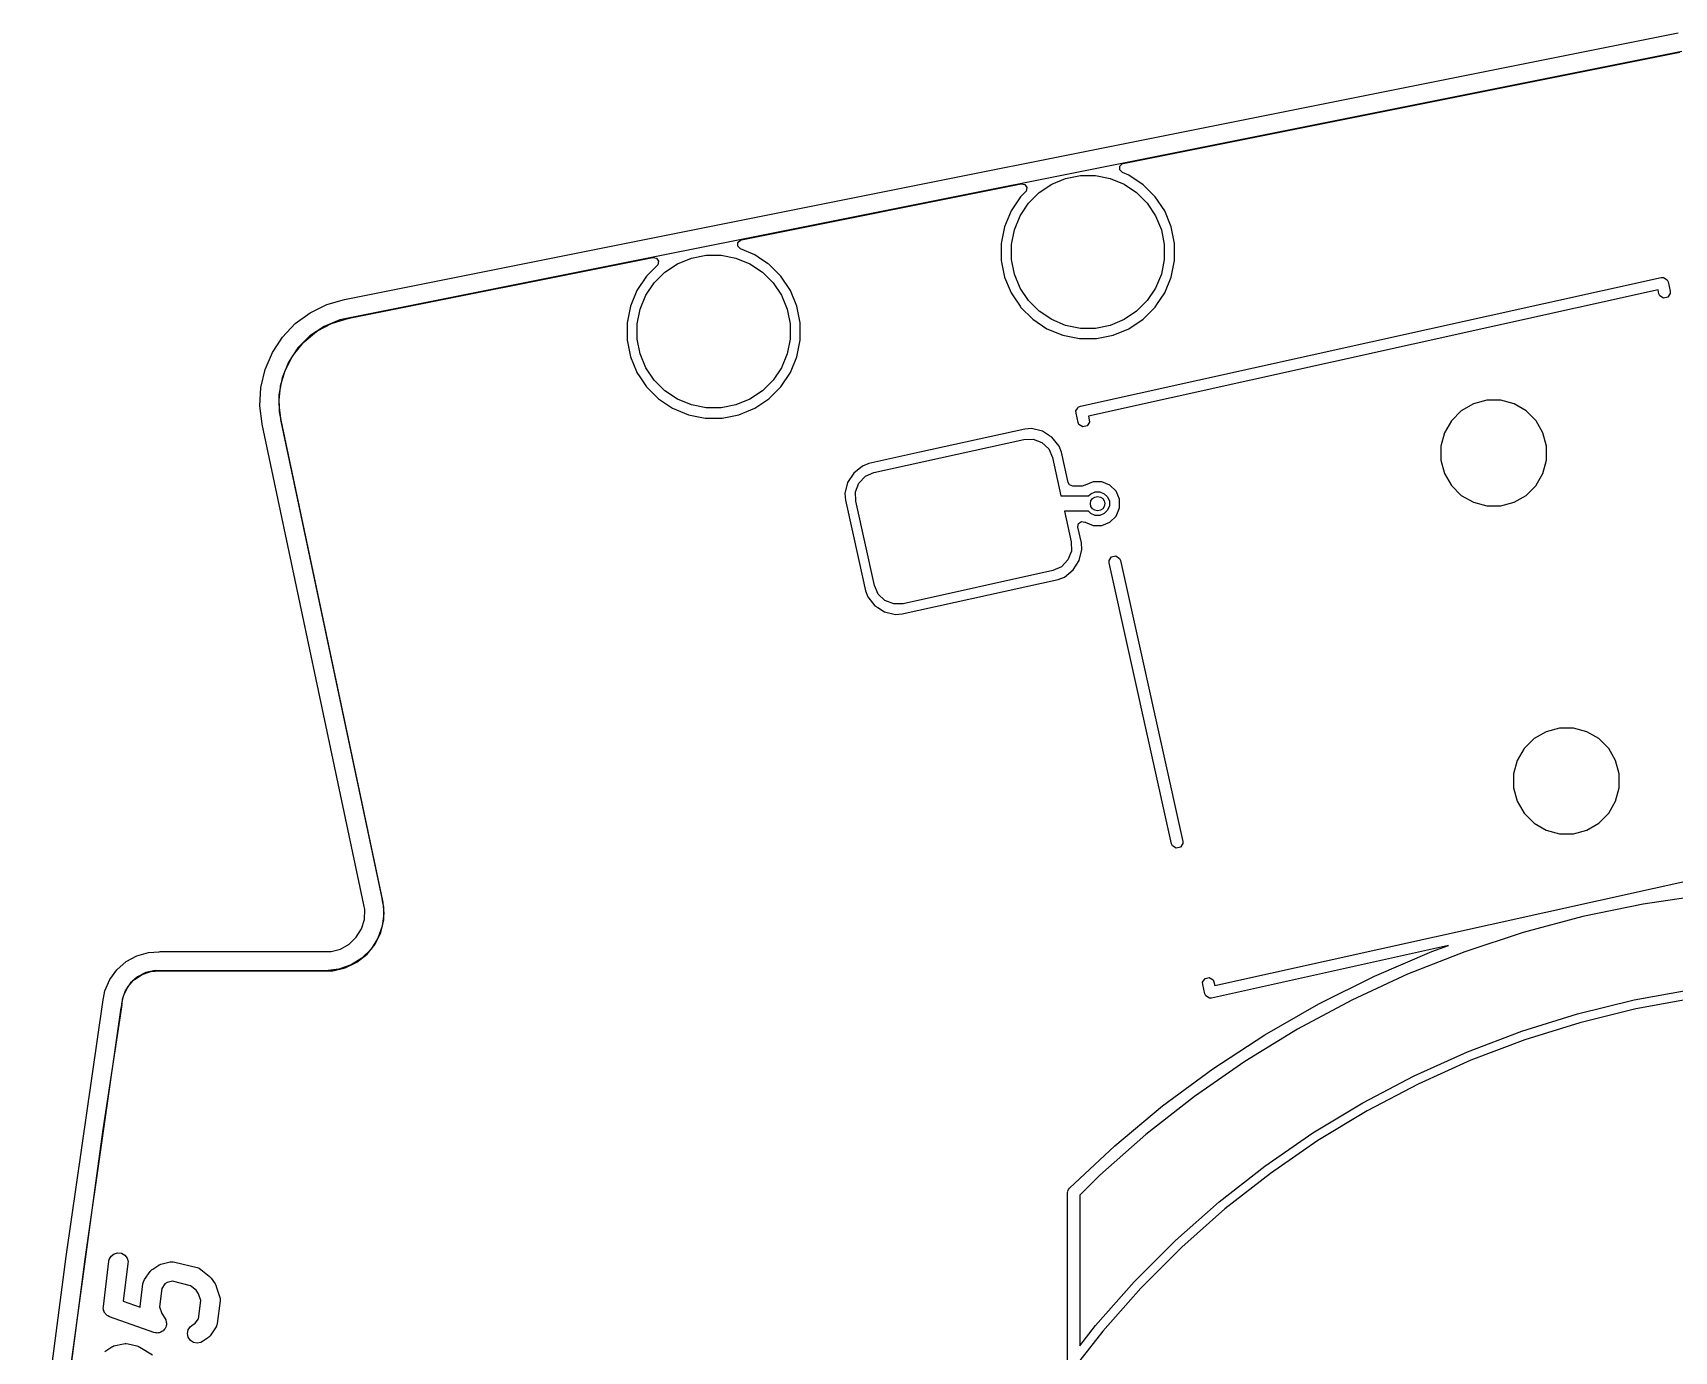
# Model space of a CAD drawing. Extents: x 125.5 to 181.1, y -135.3 to -67.6.
# Drawn here: x 127.3 to 144.41, y -81.44 to -67.69 of the extents above; entities that cross this region are included whole.
import ezdxf

# ---------------------------------------------------------------- set-up
doc = ezdxf.new("R2010")
doc.units = 0
doc.layers.add('BLACK', color=7, linetype='CONTINUOUS')

msp = doc.modelspace()

# ---------------------------------------------------------------- linework, layer by layer
at = {"layer": 'BLACK', "linetype": 'CONTINUOUS'}
for p, q in [((130.550908, -70.471837), (144.450388, -67.691942)), ((144.489611, -67.888058), (130.589612, -70.668058)), ((138.66737, -69.053015), (144.467352, -67.893019)), ((138.630984, -69.08291), (138.658044, -69.05585)), ((138.630984, -69.121178), (138.630984, -69.08291)), ((138.658044, -69.05585), (138.66737, -69.053015)), ((134.686968, -69.849096), (137.603742, -69.265741)), ((137.603742, -69.265741), (137.641283, -69.273167)), ((137.641283, -69.273167), (137.662577, -69.304964)), ((137.791432, -69.358002), (137.921845, -69.270863)), ((137.921845, -69.270863), (138.066753, -69.21084)), ((138.066753, -69.21084), (138.220586, -69.180241)), ((138.220586, -69.180241), (138.377434, -69.180241)), ((138.377434, -69.180241), (138.531267, -69.21084)), ((138.531267, -69.21084), (138.676175, -69.270863)), ((138.658044, -69.148238), (138.630984, -69.121178)), ((138.726547, -69.176613), (138.658044, -69.148238)), ((138.676175, -69.270863), (138.806588, -69.358002)), ((138.726549, -69.176614), (138.726547, -69.176613)), ((138.726551, -69.176615), (138.726549, -69.176614)), ((138.874384, -69.275393), (138.726551, -69.176615)), ((139.000105, -69.401114), (138.874384, -69.275393)), ((137.597912, -69.401117), (137.499136, -69.548948)), ((137.648904, -69.350125), (137.597912, -69.401117)), ((137.655151, -69.342505), (137.648904, -69.350125)), ((137.662577, -69.304964), (137.655151, -69.342505)), ((137.680524, -69.46891), (137.791432, -69.358002)), ((138.806588, -69.358002), (138.917496, -69.46891)), ((139.098883, -69.548947), (139.000105, -69.401114)), ((137.499135, -69.54895), (137.431096, -69.713209)), ((137.499136, -69.548948), (137.499135, -69.54895)), ((137.533362, -69.744231), (137.593385, -69.599323)), ((137.593385, -69.599323), (137.680524, -69.46891)), ((138.917496, -69.46891), (139.004635, -69.599323)), ((139.004635, -69.599323), (139.064658, -69.744231)), ((139.166923, -69.713209), (139.098883, -69.548947)), ((137.431096, -69.713211), (137.39641, -69.887586)), ((137.431096, -69.713209), (137.431096, -69.713211)), ((137.502763, -69.898064), (137.533362, -69.744231)), ((139.064658, -69.744231), (139.095257, -69.898064)), ((139.20161, -69.88759), (139.166923, -69.713209)), ((134.650586, -69.87899), (134.677646, -69.85193)), ((134.650586, -69.917258), (134.650586, -69.87899)), ((134.677646, -69.944318), (134.650586, -69.917258)), ((134.677646, -69.85193), (134.686968, -69.849096)), ((134.82589, -70.005723), (134.677646, -69.944318)), ((137.39641, -69.887586), (137.39641, -70.065389)), ((137.502763, -70.054912), (137.502763, -69.898064)), ((139.095257, -69.898064), (139.095257, -70.054912)), ((139.20161, -70.065386), (139.20161, -69.88759)), ((130.618272, -70.662835), (133.764309, -70.033628)), ((133.809469, -70.118012), (133.697257, -70.230224)), ((133.764309, -70.033628), (133.801849, -70.041054)), ((133.801849, -70.041054), (133.823143, -70.072851)), ((133.815717, -70.110392), (133.809469, -70.118012)), ((133.823143, -70.072851), (133.815717, -70.110392)), ((133.890775, -70.187112), (134.021188, -70.099973)), ((134.021188, -70.099973), (134.166096, -70.03995)), ((134.166096, -70.03995), (134.319929, -70.009351)), ((134.319929, -70.009351), (134.476777, -70.009351)), ((134.476777, -70.009351), (134.63061, -70.03995)), ((134.63061, -70.03995), (134.775518, -70.099973)), ((134.775518, -70.099973), (134.905931, -70.187112)), ((134.825892, -70.005724), (134.82589, -70.005723)), ((134.825894, -70.005725), (134.825892, -70.005724)), ((134.862959, -70.030491), (134.825894, -70.005725)), ((134.959844, -70.095227), (134.862959, -70.030491)), ((134.973727, -70.104503), (134.959844, -70.095227)), ((135.099448, -70.230224), (134.973727, -70.104503)), ((137.39641, -70.065389), (137.431096, -70.239764)), ((137.533362, -70.208745), (137.502763, -70.054912)), ((139.095257, -70.054912), (139.064658, -70.208745)), ((139.166923, -70.239767), (139.20161, -70.065386)), ((133.697257, -70.230224), (133.598479, -70.378058)), ((133.692728, -70.428433), (133.779867, -70.29802)), ((133.779867, -70.29802), (133.890775, -70.187112)), ((134.905931, -70.187112), (135.016839, -70.29802)), ((135.016839, -70.29802), (135.103978, -70.428433)), ((135.198226, -70.378057), (135.099448, -70.230224)), ((137.431096, -70.239764), (137.431096, -70.239766)), ((137.431096, -70.239766), (137.488379, -70.378057)), ((137.593385, -70.353653), (137.533362, -70.208745)), ((138.220399, -71.584001), (144.273434, -70.242076)), ((139.064658, -70.208745), (139.004635, -70.353653)), ((139.098883, -70.404029), (139.166923, -70.239767)), ((144.273434, -70.242076), (144.296839, -70.241565)), ((144.296839, -70.241565), (144.33557, -70.266239)), ((144.33557, -70.266239), (144.335571, -70.266243)), ((144.335571, -70.266243), (144.344998, -70.287668)), ((144.344998, -70.287668), (144.366642, -70.385296)), ((130.365982, -70.525019), (130.550895, -70.471769)), ((130.550895, -70.471769), (130.550908, -70.471837)), ((133.598478, -70.37806), (133.530439, -70.542319)), ((133.598479, -70.378058), (133.598478, -70.37806)), ((133.632705, -70.573341), (133.692728, -70.428433)), ((135.103978, -70.428433), (135.164001, -70.573341)), ((135.266266, -70.542319), (135.198226, -70.378057)), ((137.488379, -70.378057), (137.499137, -70.404029)), ((137.499137, -70.404029), (137.518161, -70.4325)), ((137.518161, -70.4325), (137.591538, -70.542319)), ((137.680524, -70.484066), (137.593385, -70.353653)), ((144.240828, -70.372218), (138.304949, -71.68817)), ((139.004635, -70.353653), (138.917496, -70.484066)), ((139.018011, -70.525064), (139.098883, -70.404029)), ((144.249486, -70.411269), (144.240828, -70.372218)), ((144.258915, -70.432697), (144.249486, -70.411269)), ((144.297645, -70.457371), (144.258915, -70.432697)), ((144.342479, -70.447432), (144.297645, -70.457371)), ((144.367153, -70.408701), (144.342479, -70.447432)), ((144.366642, -70.385296), (144.367153, -70.408701)), ((130.038217, -70.723848), (130.193298, -70.609926)), ((130.193298, -70.609926), (130.365982, -70.525019)), ((133.530439, -70.542321), (133.495753, -70.716696)), ((133.530439, -70.542319), (133.530439, -70.542321)), ((133.602106, -70.727174), (133.632705, -70.573341)), ((135.164001, -70.573341), (135.1946, -70.727174)), ((135.300953, -70.7167), (135.266266, -70.542319)), ((137.591538, -70.542319), (137.597915, -70.551862)), ((137.597915, -70.551862), (137.723636, -70.677583)), ((137.791432, -70.594974), (137.680524, -70.484066)), ((137.921845, -70.682113), (137.791432, -70.594974)), ((138.806588, -70.594974), (138.676175, -70.682113)), ((138.917496, -70.484066), (138.806588, -70.594974)), ((138.874384, -70.677583), (139.000105, -70.551862)), ((139.000105, -70.551862), (139.018011, -70.525064)), ((129.90556, -70.863242), (130.038217, -70.723848)), ((130.131601, -70.911583), (130.260296, -70.805636)), ((130.337725, -70.752786), (130.190098, -70.851507)), ((130.260296, -70.805636), (130.268523, -70.800135)), ((130.268523, -70.800135), (130.415587, -70.721675)), ((130.501933, -70.685143), (130.337725, -70.752786)), ((130.415587, -70.721675), (130.424742, -70.717903)), ((130.424742, -70.717903), (130.586112, -70.669498)), ((130.588857, -70.668133), (130.501933, -70.685143)), ((130.586112, -70.669498), (130.590639, -70.668368)), ((130.589081, -70.66811), (130.588857, -70.668133)), ((130.589091, -70.668161), (130.589081, -70.66811)), ((130.589222, -70.668096), (130.589091, -70.668161)), ((130.589612, -70.668058), (130.589222, -70.668096)), ((130.590639, -70.668368), (130.61562, -70.66351)), ((130.61562, -70.66351), (130.615833, -70.663323)), ((130.615833, -70.663323), (130.618272, -70.662835)), ((133.495753, -70.716696), (133.495753, -70.894499)), ((133.602106, -70.884022), (133.602106, -70.727174)), ((135.1946, -70.727174), (135.1946, -70.884022)), ((135.300953, -70.894496), (135.300953, -70.7167)), ((137.723636, -70.677583), (137.871469, -70.776361)), ((137.871469, -70.776361), (138.035731, -70.844401)), ((138.066753, -70.742136), (137.921845, -70.682113)), ((138.220586, -70.772735), (138.066753, -70.742136)), ((138.377434, -70.772735), (138.220586, -70.772735)), ((138.531267, -70.742136), (138.377434, -70.772735)), ((138.676175, -70.682113), (138.531267, -70.742136)), ((138.562289, -70.844401), (138.726551, -70.776361)), ((138.726551, -70.776361), (138.874384, -70.677583)), ((129.799455, -71.023773), (129.90556, -70.863242)), ((130.064858, -70.977423), (129.966932, -71.125579)), ((130.019366, -71.047864), (130.124616, -70.918606)), ((130.190098, -70.851507), (130.064858, -70.977423)), ((130.124616, -70.918606), (130.131601, -70.911583)), ((133.495753, -70.894499), (133.530439, -71.068874)), ((133.632705, -71.037855), (133.602106, -70.884022)), ((135.1946, -70.884022), (135.164001, -71.037855)), ((135.266266, -71.068877), (135.300953, -70.894496)), ((138.035731, -70.844401), (138.210112, -70.879088)), ((138.210112, -70.879088), (138.210118, -70.879088)), ((138.210118, -70.879088), (138.387902, -70.879088)), ((138.387902, -70.879088), (138.387908, -70.879088)), ((138.387908, -70.879088), (138.562289, -70.844401)), ((129.723201, -71.200448), (129.799455, -71.023773)), ((129.966932, -71.125579), (129.900172, -71.290148)), ((129.936234, -71.203619), (130.013913, -71.056112)), ((130.013913, -71.056112), (130.019366, -71.047864)), ((133.530439, -71.068874), (133.530439, -71.068876)), ((133.530439, -71.068876), (133.594129, -71.222636)), ((133.692728, -71.182763), (133.632705, -71.037855)), ((135.164001, -71.037855), (135.103978, -71.182763)), ((135.198226, -71.233139), (135.266266, -71.068877)), ((129.67917, -71.387771), (129.723201, -71.200448)), ((129.900172, -71.290148), (129.867204, -71.464656)), ((129.885485, -71.372695), (129.932517, -71.212786)), ((129.932517, -71.212786), (129.936234, -71.203619)), ((133.594129, -71.222636), (133.59848, -71.233139)), ((133.59848, -71.233139), (133.629457, -71.2795)), ((133.629457, -71.2795), (133.691727, -71.372695)), ((133.779867, -71.313176), (133.692728, -71.182763)), ((133.890775, -71.424084), (133.779867, -71.313176)), ((135.016839, -71.313176), (134.905931, -71.424084)), ((135.103978, -71.182763), (135.016839, -71.313176)), ((135.099448, -71.380972), (135.198226, -71.233139)), ((129.668731, -71.579916), (129.67917, -71.387771)), ((129.867204, -71.464656), (129.869327, -71.642237)), ((129.871359, -71.522676), (129.883644, -71.382438)), ((129.883644, -71.382438), (129.885485, -71.372695)), ((133.691727, -71.372695), (133.697258, -71.380972)), ((133.697258, -71.380972), (133.822979, -71.506693)), ((134.021188, -71.511223), (133.890775, -71.424084)), ((134.905931, -71.424084), (134.775518, -71.511223)), ((134.973727, -71.506693), (135.099448, -71.380972)), ((129.691996, -71.769168), (129.668731, -71.579916)), ((129.869099, -71.548475), (129.871359, -71.522676)), ((129.869217, -71.55839), (129.869099, -71.548475)), ((129.874184, -71.602841), (129.869217, -71.55839)), ((129.869327, -71.642237), (129.887791, -71.729094)), ((129.885956, -71.708197), (129.874184, -71.602841)), ((133.822979, -71.506693), (133.970812, -71.605471)), ((133.970812, -71.605471), (134.135074, -71.673511)), ((134.166096, -71.571246), (134.021188, -71.511223)), ((134.135074, -71.673511), (134.309455, -71.708198)), ((134.319929, -71.601845), (134.166096, -71.571246)), ((134.476777, -71.601845), (134.319929, -71.601845)), ((134.63061, -71.571246), (134.476777, -71.601845)), ((134.487251, -71.708198), (134.661632, -71.673511)), ((134.775518, -71.511223), (134.63061, -71.571246)), ((134.661632, -71.673511), (134.825894, -71.605471)), ((134.825894, -71.605471), (134.973727, -71.506693)), ((138.174296, -71.63216), (138.189583, -71.608165)), ((138.174807, -71.655565), (138.174296, -71.63216)), ((138.196451, -71.753196), (138.174807, -71.655565)), ((138.189583, -71.608165), (138.19897, -71.59343)), ((138.19897, -71.59343), (138.220399, -71.584001)), ((142.19037, -71.63267), (142.087884, -71.735156)), ((142.190377, -71.632664), (142.19037, -71.63267)), ((142.315903, -71.560192), (142.190377, -71.632664)), ((142.315905, -71.560191), (142.315903, -71.560192)), ((142.455913, -71.522676), (142.315905, -71.560191)), ((142.455915, -71.522676), (142.455913, -71.522676)), ((142.600865, -71.522676), (142.455915, -71.522676)), ((142.600866, -71.522676), (142.600865, -71.522676)), ((142.740874, -71.560191), (142.600866, -71.522676)), ((142.740876, -71.560192), (142.740874, -71.560191)), ((142.866402, -71.632664), (142.740876, -71.560192)), ((142.866409, -71.63267), (142.866402, -71.632664)), ((142.968895, -71.735156), (142.866409, -71.63267)), ((129.692166, -71.770699), (129.691996, -71.769168)), ((130.752135, -76.780552), (129.692166, -71.770699)), ((129.888005, -71.72653), (129.885956, -71.708197)), ((129.88779, -71.729094), (129.887787, -71.729152)), ((129.887787, -71.729152), (129.887834, -71.729301)), ((129.887791, -71.729094), (129.88779, -71.729094)), ((129.887834, -71.729301), (130.947834, -76.7393)), ((129.888779, -71.731302), (129.888005, -71.72653)), ((129.888777, -71.731318), (129.888779, -71.731302)), ((129.893909, -71.755323), (129.888777, -71.731318)), ((129.893873, -71.755429), (129.893909, -71.755323)), ((129.894427, -71.758049), (129.893873, -71.755429)), ((130.050278, -72.494666), (129.894427, -71.758049)), ((134.309455, -71.708198), (134.309461, -71.708198)), ((134.309461, -71.708198), (134.487245, -71.708198)), ((134.487245, -71.708198), (134.487251, -71.708198)), ((137.641736, -71.822397), (136.548201, -72.064829)), ((137.71079, -71.817314), (137.641736, -71.822397)), ((137.825157, -71.844882), (137.71079, -71.817314)), ((137.825163, -71.844885), (137.825157, -71.844882)), ((137.899814, -71.892444), (137.825163, -71.844885)), ((138.205879, -71.774624), (138.196451, -71.753196)), ((138.24461, -71.799298), (138.205879, -71.774624)), ((138.289443, -71.789359), (138.24461, -71.799298)), ((138.314118, -71.750629), (138.289443, -71.789359)), ((138.304949, -71.68817), (138.313607, -71.727223)), ((138.313607, -71.727223), (138.314118, -71.750629)), ((142.087878, -71.735163), (142.015406, -71.860689)), ((142.087884, -71.735156), (142.087878, -71.735163)), ((142.968901, -71.735163), (142.968895, -71.735156)), ((143.041373, -71.860689), (142.968901, -71.735163)), ((136.069185, -72.276012), (137.631259, -71.929709)), ((137.631259, -71.929709), (137.728781, -71.927581)), ((137.728781, -71.927581), (137.819694, -71.962935)), ((137.819694, -71.962935), (137.890157, -72.030389)), ((137.924376, -71.908092), (137.899814, -71.892444)), ((137.997696, -72.000094), (137.924376, -71.908092)), ((137.997926, -72.000699), (137.997696, -72.000094)), ((138.022272, -72.064829), (137.997926, -72.000699)), ((142.015405, -71.860691), (141.97789, -72.000699)), ((141.97789, -72.000699), (141.97789, -72.145652)), ((142.015406, -71.860689), (142.015405, -71.860691)), ((143.041374, -71.860691), (143.041373, -71.860689)), ((143.07889, -72.000701), (143.041374, -71.860691)), ((143.07889, -72.045677), (143.07889, -72.000701)), ((136.014338, -72.183184), (135.949609, -72.207757)), ((136.014341, -72.183183), (136.014338, -72.183184)), ((136.014342, -72.183183), (136.014341, -72.183183)), ((136.548201, -72.064829), (136.014342, -72.183183)), ((137.890157, -72.030389), (137.929443, -72.119673)), ((137.929443, -72.119673), (138.018193, -72.52)), ((138.091772, -72.378322), (138.022272, -72.064829)), ((141.97789, -72.145652), (142.015405, -72.28566)), ((143.041374, -72.285661), (143.07889, -72.145651)), ((143.07889, -72.145651), (143.07889, -72.045677)), ((135.857605, -72.281078), (135.794397, -72.380292)), ((135.949606, -72.207758), (135.857605, -72.281078)), ((135.912447, -72.385761), (135.979901, -72.315298)), ((135.949609, -72.207757), (135.949606, -72.207758)), ((135.979901, -72.315298), (136.069185, -72.276012)), ((142.015405, -72.28566), (142.015406, -72.285662)), ((142.015406, -72.285662), (142.087878, -72.411188)), ((142.971242, -72.407134), (143.041373, -72.285662)), ((143.041373, -72.285662), (143.041374, -72.285661)), ((130.668732, -75.417735), (130.050278, -72.494666)), ((135.794395, -72.380298), (135.766827, -72.494666)), ((135.766827, -72.494666), (135.766848, -72.494948)), ((135.766848, -72.494948), (135.771909, -72.563717)), ((135.794397, -72.380292), (135.794395, -72.380298)), ((135.877093, -72.476674), (135.912447, -72.385761)), ((135.879221, -72.574196), (135.877093, -72.476674)), ((138.018193, -72.52), (138.30662, -72.52)), ((138.105232, -72.402855), (138.091772, -72.378322)), ((138.140587, -72.4175), (138.105232, -72.402855)), ((138.240453, -72.4175), (138.140587, -72.4175)), ((138.268232, -72.409073), (138.240453, -72.4175)), ((138.271131, -72.407135), (138.268232, -72.409073)), ((138.354746, -72.3725), (138.271131, -72.407135)), ((138.30662, -72.52), (138.330554, -72.496066)), ((138.330554, -72.496066), (138.375614, -72.477402)), ((138.354747, -72.3725), (138.354746, -72.3725)), ((138.445253, -72.3725), (138.354747, -72.3725)), ((138.375614, -72.477402), (138.424386, -72.477402)), ((138.424386, -72.477402), (138.469446, -72.496066)), ((138.528868, -72.407135), (138.445253, -72.3725)), ((138.469446, -72.496066), (138.503934, -72.530554)), ((138.592865, -72.471132), (138.528868, -72.407135)), ((138.6275, -72.554747), (138.592865, -72.471132)), ((142.087878, -72.411188), (142.087884, -72.411195)), ((142.087884, -72.411195), (142.19037, -72.513681)), ((142.19037, -72.513681), (142.190377, -72.513687)), ((142.190377, -72.513687), (142.315903, -72.586159)), ((142.740875, -72.58616), (142.866405, -72.513685)), ((142.866405, -72.513685), (142.968899, -72.411191)), ((142.968899, -72.411191), (142.971242, -72.407134)), ((135.771909, -72.563717), (135.91125, -73.192238)), ((136.074017, -73.452863), (135.879221, -72.574196)), ((138.30662, -72.68), (138.053665, -72.68)), ((138.053665, -72.68), (138.124239, -72.99834)), ((138.330554, -72.703934), (138.30662, -72.68)), ((138.503934, -72.669446), (138.469446, -72.703934)), ((138.503934, -72.530554), (138.522598, -72.575614)), ((138.522598, -72.624386), (138.503934, -72.669446)), ((138.522598, -72.575614), (138.522598, -72.624386)), ((138.592865, -72.728868), (138.6275, -72.645253)), ((138.6275, -72.645253), (138.6275, -72.554747)), ((142.315903, -72.586159), (142.315905, -72.58616)), ((142.315905, -72.58616), (142.455915, -72.623676)), ((142.455915, -72.623676), (142.455917, -72.623676)), ((142.455917, -72.623676), (142.600863, -72.623676)), ((142.600863, -72.623676), (142.600865, -72.623676)), ((142.600865, -72.623676), (142.740875, -72.58616)), ((138.195421, -72.845848), (138.202066, -72.808162)), ((138.23155, -73.008815), (138.195421, -72.845848)), ((138.202066, -72.808162), (138.233414, -72.786212)), ((138.233414, -72.786212), (138.266165, -72.791986)), ((138.266165, -72.791986), (138.266582, -72.79098)), ((138.266582, -72.79098), (138.271131, -72.792864)), ((138.271131, -72.792864), (138.271132, -72.792865)), ((138.271132, -72.792865), (138.354747, -72.8275)), ((138.375614, -72.722598), (138.330554, -72.703934)), ((138.354747, -72.8275), (138.354749, -72.8275)), ((138.354749, -72.8275), (138.445251, -72.8275)), ((138.424386, -72.722598), (138.375614, -72.722598)), ((138.469446, -72.703934), (138.424386, -72.722598)), ((138.445251, -72.8275), (138.445253, -72.8275)), ((138.445253, -72.8275), (138.528868, -72.792865)), ((138.528868, -72.792865), (138.592865, -72.728868)), ((138.124239, -72.99834), (138.126367, -73.095862)), ((138.236633, -73.07787), (138.23155, -73.008815)), ((135.91125, -73.192238), (135.981188, -73.507707)), ((138.091013, -73.186775), (138.023559, -73.257238)), ((138.126367, -73.095862), (138.091013, -73.186775)), ((138.145855, -73.291457), (138.209065, -73.192238)), ((138.209065, -73.192238), (138.236633, -73.07787)), ((138.520598, -73.194233), (138.545272, -73.155503)), ((138.521109, -73.217638), (138.520598, -73.194233)), ((138.545272, -73.155503), (138.590106, -73.145563)), ((138.590106, -73.145563), (138.628836, -73.170237)), ((138.628836, -73.170237), (138.638265, -73.191666)), ((138.638265, -73.191666), (139.287586, -76.120554)), ((137.934275, -73.296524), (136.372201, -73.642827)), ((138.023559, -73.257238), (137.934275, -73.296524)), ((137.989118, -73.389353), (138.053854, -73.364777)), ((138.053854, -73.364777), (138.145855, -73.291457)), ((139.17043, -76.146527), (138.521109, -73.217638)), ((135.981188, -73.507707), (136.005764, -73.572442)), ((136.113303, -73.542147), (136.074017, -73.452863)), ((136.183766, -73.609601), (136.113303, -73.542147)), ((136.361726, -73.750138), (137.989118, -73.389353)), ((136.005764, -73.572442), (136.079084, -73.664444)), ((136.079084, -73.664444), (136.109459, -73.683795)), ((136.109459, -73.683795), (136.178296, -73.72765)), ((136.274679, -73.644955), (136.183766, -73.609601)), ((136.372201, -73.642827), (136.274679, -73.644955)), ((136.178296, -73.72765), (136.178302, -73.727653)), ((136.178302, -73.727653), (136.29267, -73.755222)), ((136.29267, -73.755222), (136.361726, -73.750138)), ((142.94791, -75.049706), (142.845424, -75.152192)), ((142.947917, -75.0497), (142.94791, -75.049706)), ((143.073443, -74.977228), (142.947917, -75.0497)), ((143.073445, -74.977227), (143.073443, -74.977228)), ((143.213453, -74.939712), (143.073445, -74.977227)), ((143.213455, -74.939712), (143.213453, -74.939712)), ((143.358405, -74.939712), (143.213455, -74.939712)), ((143.358406, -74.939712), (143.358405, -74.939712)), ((143.498414, -74.977227), (143.358406, -74.939712)), ((143.498416, -74.977228), (143.498414, -74.977227)), ((143.623942, -75.0497), (143.498416, -74.977228)), ((143.623949, -75.049706), (143.623942, -75.0497)), ((143.726435, -75.152192), (143.623949, -75.049706)), ((142.845418, -75.152199), (142.772946, -75.277725)), ((142.845424, -75.152192), (142.845418, -75.152199)), ((143.726441, -75.152199), (143.726435, -75.152192)), ((143.798913, -75.277725), (143.726441, -75.152199)), ((130.942765, -76.71293), (130.668732, -75.417735)), ((142.772945, -75.277727), (142.73543, -75.417735)), ((142.73543, -75.417735), (142.73543, -75.562688)), ((142.772946, -75.277725), (142.772945, -75.277727)), ((143.798914, -75.277727), (143.798913, -75.277725)), ((143.83643, -75.417737), (143.798914, -75.277727)), ((143.83643, -75.562687), (143.83643, -75.417737)), ((142.73543, -75.562688), (142.772945, -75.702696)), ((143.798914, -75.702697), (143.83643, -75.562687)), ((142.772945, -75.702696), (142.772946, -75.702698)), ((142.772946, -75.702698), (142.845418, -75.828224)), ((143.726439, -75.828227), (143.798914, -75.702697)), ((142.845418, -75.828224), (142.845424, -75.828231)), ((142.845424, -75.828231), (142.94791, -75.930717)), ((142.94791, -75.930717), (142.947917, -75.930723)), ((142.947917, -75.930723), (143.073443, -76.003195)), ((143.498415, -76.003196), (143.623945, -75.930721)), ((143.623945, -75.930721), (143.726439, -75.828227)), ((139.287586, -76.120554), (139.288097, -76.143959)), ((143.073443, -76.003195), (143.073445, -76.003196)), ((143.073445, -76.003196), (143.213455, -76.040712)), ((143.213455, -76.040712), (143.213457, -76.040712)), ((143.213457, -76.040712), (143.358403, -76.040712)), ((143.358403, -76.040712), (143.358405, -76.040712)), ((143.358405, -76.040712), (143.498415, -76.003196)), ((139.179859, -76.167955), (139.17043, -76.146527)), ((139.218589, -76.192629), (139.179859, -76.167955)), ((139.263423, -76.18269), (139.218589, -76.192629)), ((139.288097, -76.143959), (139.263423, -76.18269)), ((139.620901, -77.624049), (145.55678, -76.308097)), ((130.752135, -76.780553), (130.752135, -76.780552)), ((130.762696, -76.830988), (130.752135, -76.780553)), ((130.942819, -76.71299), (130.942765, -76.71293)), ((130.948354, -76.739344), (130.942819, -76.71299)), ((130.947834, -76.7393), (130.947846, -76.739409)), ((130.947846, -76.739409), (130.947865, -76.739447)), ((130.947865, -76.739447), (130.947967, -76.7405)), ((130.947967, -76.7405), (130.949993, -76.758785)), ((130.962299, -76.805171), (130.948354, -76.739344)), ((130.949993, -76.758785), (130.949824, -76.759686)), ((130.949824, -76.759686), (130.960744, -76.872443)), ((130.960424, -76.939733), (130.962299, -76.805171)), ((144.084569, -76.775537), (143.456074, -76.904575)), ((144.719474, -76.683058), (144.084569, -76.775537)), ((130.72775, -77.032455), (130.758009, -76.93394)), ((130.758009, -76.93394), (130.762696, -76.830988)), ((130.929106, -77.070613), (130.960424, -76.939733)), ((130.960744, -76.872443), (130.944164, -77.005029)), ((143.456074, -76.904575), (142.836093, -77.069739)), ((130.599694, -77.191866), (130.673839, -77.120287)), ((130.673839, -77.120287), (130.72775, -77.032455)), ((130.898932, -77.130759), (130.827245, -77.24352)), ((130.869866, -77.191449), (130.929106, -77.070613)), ((130.944164, -77.005029), (130.898932, -77.130759)), ((142.836093, -77.069739), (142.226699, -77.270477)), ((128.274967, -77.374608), (128.386166, -77.31352)), ((128.386166, -77.31352), (128.507995, -77.278097)), ((128.507995, -77.278097), (128.620527, -77.270932)), ((128.620527, -77.270932), (128.63, -77.27)), ((128.63, -77.27), (130.358972, -77.27)), ((130.358972, -77.269982), (130.410498, -77.269422)), ((130.358972, -77.27), (130.358972, -77.269982)), ((130.410498, -77.269422), (130.510018, -77.242651)), ((130.510018, -77.242651), (130.599694, -77.191866)), ((130.680363, -77.380261), (130.785586, -77.296365)), ((130.827245, -77.24352), (130.73259, -77.33783)), ((130.785586, -77.296365), (130.869866, -77.191449)), ((142.055642, -77.207194), (139.588296, -77.754192)), ((141.285451, -77.525731), (141.88166, -77.27014)), ((142.226699, -77.270477), (141.629932, -77.506116)), ((141.88166, -77.27014), (142.055642, -77.207194)), ((128.105013, -77.560974), (128.179727, -77.458432)), ((128.179727, -77.458432), (128.274967, -77.374608)), ((128.481133, -77.488021), (128.393902, -77.53187)), ((128.443757, -77.508162), (128.522888, -77.480365)), ((128.576624, -77.467685), (128.481133, -77.488021)), ((128.522888, -77.480365), (128.535368, -77.477707)), ((128.535368, -77.477707), (128.621178, -77.470667)), ((128.625393, -77.469823), (128.576624, -77.467685)), ((128.621178, -77.470667), (128.625266, -77.4705)), ((128.625266, -77.4705), (128.626531, -77.4705)), ((128.626485, -77.469653), (128.62539, -77.469894)), ((128.62539, -77.469894), (128.625393, -77.469823)), ((128.63, -77.47), (128.626485, -77.469653)), ((128.626531, -77.4705), (128.628834, -77.470552)), ((128.628834, -77.470552), (128.652267, -77.471634)), ((130.36, -77.47), (128.63, -77.47)), ((128.652267, -77.471634), (128.652268, -77.471633)), ((128.652268, -77.471633), (128.652346, -77.471637)), ((128.652346, -77.471637), (128.662855, -77.4705)), ((128.662855, -77.4705), (130.333624, -77.4705)), ((130.333624, -77.4705), (130.334105, -77.470771)), ((130.334105, -77.470771), (130.360545, -77.4705)), ((130.360757, -77.469925), (130.36, -77.47)), ((130.360545, -77.4705), (130.379991, -77.4705)), ((130.361028, -77.469995), (130.360757, -77.469925)), ((130.36418, -77.469588), (130.361027, -77.469971)), ((130.361027, -77.469971), (130.361028, -77.469995)), ((130.379509, -77.468079), (130.36418, -77.469588)), ((130.380705, -77.467583), (130.379509, -77.468079)), ((130.379991, -77.4705), (130.383381, -77.4705)), ((130.493673, -77.453876), (130.380705, -77.467583)), ((130.383381, -77.4705), (130.385707, -77.47026)), ((130.385707, -77.47026), (130.428318, -77.469897)), ((130.428318, -77.469897), (130.559312, -77.439057)), ((130.619567, -77.409103), (130.493673, -77.453876)), ((130.559312, -77.439057), (130.680363, -77.380261)), ((130.73259, -77.33783), (130.619567, -77.409103)), ((128.054405, -77.677318), (128.105013, -77.560974)), ((128.253141, -77.717783), (128.290766, -77.642812)), ((128.320613, -77.596375), (128.266041, -77.677332)), ((128.290766, -77.642812), (128.297894, -77.632239)), ((128.297894, -77.632239), (128.353267, -77.569243)), ((128.393902, -77.53187), (128.320613, -77.596375)), ((128.353267, -77.569243), (128.362841, -77.560817)), ((128.362841, -77.560817), (128.432363, -77.513889)), ((128.432363, -77.513889), (128.443757, -77.508162)), ((139.494577, -77.587566), (139.519251, -77.548836)), ((139.495088, -77.610971), (139.494577, -77.587566)), ((139.516732, -77.7086), (139.495088, -77.610971)), ((139.519251, -77.548836), (139.564085, -77.538896)), ((139.564085, -77.538896), (139.602815, -77.56357)), ((139.602815, -77.56357), (139.612244, -77.584999)), ((139.612244, -77.584999), (139.620901, -77.624049)), ((140.70502, -77.815371), (141.285451, -77.525731)), ((141.629932, -77.506116), (141.04779, -77.775869)), ((127.650364, -80.448282), (128.031106, -77.795177)), ((128.228897, -77.824823), (128.030425, -79.148952)), ((128.031105, -77.795177), (128.032043, -77.793021)), ((128.031106, -77.795177), (128.031105, -77.795177)), ((128.032043, -77.793021), (128.054405, -77.677318)), ((128.227984, -77.844994), (128.229882, -77.821663)), ((128.22967, -77.818113), (128.228503, -77.821378)), ((128.228503, -77.821378), (128.228895, -77.824823)), ((128.228895, -77.824823), (128.228897, -77.824823)), ((128.229671, -77.818113), (128.22967, -77.818113)), ((128.233743, -77.769467), (128.229671, -77.818113)), ((128.229882, -77.821663), (128.230104, -77.82013)), ((128.230104, -77.82013), (128.230113, -77.820113)), ((128.230113, -77.820113), (128.230138, -77.819901)), ((128.230138, -77.819901), (128.230737, -77.815902)), ((128.230737, -77.815902), (128.231261, -77.813003)), ((128.231261, -77.813003), (128.248922, -77.729816)), ((128.266041, -77.677332), (128.233743, -77.769467)), ((128.248922, -77.729816), (128.253141, -77.717783)), ((139.52616, -77.730026), (139.516732, -77.7086)), ((139.526161, -77.730029), (139.52616, -77.730026)), ((139.564891, -77.754703), (139.526161, -77.730029)), ((139.588296, -77.754192), (139.564891, -77.754703)), ((140.142307, -78.138089), (140.70502, -77.815371)), ((141.04779, -77.775869), (140.48222, -78.078833)), ((143.401255, -77.919128), (143.990695, -77.773844)), ((143.990695, -77.773844), (144.587832, -77.664415)), ((144.602195, -77.758787), (144.01073, -77.867177)), ((127.849035, -80.475308), (128.22491, -77.85611)), ((128.22491, -77.85611), (128.226127, -77.847677)), ((128.226127, -77.847677), (128.227984, -77.844994)), ((142.821662, -78.099737), (143.401255, -77.919128)), ((144.01073, -77.867177), (143.426889, -78.011081)), ((139.599197, -78.492806), (140.142307, -78.138089)), ((140.48222, -78.078833), (139.935115, -78.413993)), ((142.254032, -78.315011), (142.821662, -78.099737)), ((143.426889, -78.011081), (142.852801, -78.189974)), ((141.700435, -78.564164), (142.254032, -78.315011)), ((142.852801, -78.189974), (142.290562, -78.403203)), ((139.077508, -78.878334), (139.599197, -78.492806)), ((139.935115, -78.413993), (139.408306, -78.780229)), ((142.290562, -78.403203), (141.742223, -78.649991)), ((141.162891, -78.846289), (141.700435, -78.564164)), ((141.742223, -78.649991), (141.209786, -78.929435)), ((139.408306, -78.780229), (138.903555, -79.176314)), ((140.643363, -79.160355), (141.162891, -78.846289)), ((138.578984, -79.293383), (139.077508, -78.878334)), ((141.209786, -78.929435), (140.695192, -79.240518)), ((128.030425, -79.148952), (127.66659, -81.801959)), ((138.903555, -79.176314), (138.422553, -79.600924)), ((140.143745, -79.505216), (140.643363, -79.160355)), ((138.105294, -79.736565), (138.578984, -79.293383)), ((140.695192, -79.240518), (140.20032, -79.582104)), ((139.665861, -79.879614), (140.143745, -79.505216)), ((138.422553, -79.600924), (138.2135, -79.808127)), ((140.20032, -79.582104), (139.726975, -79.952946)), ((138.0865, -79.78167), (138.087851, -79.774875)), ((138.0865, -81.539993), (138.0865, -79.78167)), ((138.087325, -79.771455), (138.089291, -79.767636)), ((138.087851, -79.774875), (138.087325, -79.771455)), ((138.089291, -79.767636), (138.091334, -79.75737)), ((138.091334, -79.75737), (138.098025, -79.750678)), ((138.098025, -79.750678), (138.105294, -79.736565)), ((138.2135, -79.808127), (138.2135, -81.377889)), ((139.211454, -80.282183), (139.665861, -79.879614)), ((139.726975, -79.952946), (139.276885, -80.351691)), ((138.782183, -80.711454), (139.211454, -80.282183)), ((139.276885, -80.351691), (138.851691, -80.776885)), ((127.302786, -83.105935), (127.650364, -80.448282)), ((127.50177, -83.130543), (127.848978, -80.475727)), ((127.848978, -80.475727), (127.849035, -80.475308)), ((128.037679, -80.969789), (128.095712, -80.497149)), ((128.095712, -80.497149), (128.099997, -80.478019)), ((128.099997, -80.478019), (128.11921, -80.444059)), ((128.11921, -80.444059), (128.149957, -80.420038)), ((128.149957, -80.420038), (128.187556, -80.40961)), ((128.187556, -80.40961), (128.226283, -80.414365)), ((128.226283, -80.414365), (128.260243, -80.433579)), ((128.294222, -80.521522), (128.245938, -80.914759)), ((128.260243, -80.433579), (128.284265, -80.464326)), ((128.284265, -80.464326), (128.294692, -80.501925)), ((128.294692, -80.501925), (128.294222, -80.521522)), ((128.551824, -80.579279), (128.604166, -80.543726)), ((128.604166, -80.543726), (128.616746, -80.536877)), ((128.616746, -80.536877), (128.618399, -80.535674)), ((128.618399, -80.535674), (128.619942, -80.535137)), ((128.619942, -80.535137), (128.621383, -80.534353)), ((128.621383, -80.534353), (128.623391, -80.533937)), ((128.623391, -80.533937), (128.636915, -80.529234)), ((128.636915, -80.529234), (128.735795, -80.505393)), ((128.735795, -80.505393), (128.755211, -80.502687)), ((128.755211, -80.502687), (128.759727, -80.503397)), ((128.759727, -80.503397), (128.76425, -80.502732)), ((128.76425, -80.502732), (128.783638, -80.50563)), ((128.783638, -80.50563), (129.016332, -80.564186)), ((129.016332, -80.564186), (129.034782, -80.57081)), ((128.421595, -80.968951), (128.450611, -80.732631)), ((128.450611, -80.732631), (128.454896, -80.713501)), ((128.454896, -80.713501), (128.457316, -80.709222)), ((128.457316, -80.709222), (128.458386, -80.704427)), ((128.458386, -80.704427), (128.468024, -80.687356)), ((128.468024, -80.687356), (128.52617, -80.604539)), ((128.52617, -80.604539), (128.535678, -80.593483)), ((128.535678, -80.593483), (128.536765, -80.59183)), ((128.536765, -80.59183), (128.537949, -80.590843)), ((128.537949, -80.590843), (128.538952, -80.589677)), ((128.538952, -80.589677), (128.540618, -80.588618)), ((128.540618, -80.588618), (128.551824, -80.579279)), ((128.679338, -80.73444), (128.646074, -80.781818)), ((128.701487, -80.719395), (128.679338, -80.73444)), ((128.758721, -80.705596), (128.701487, -80.719395)), ((128.94613, -80.752756), (128.758721, -80.705596)), ((129.034782, -80.57081), (129.036475, -80.572068)), ((129.036475, -80.572068), (129.038498, -80.572668)), ((129.038498, -80.572668), (129.054868, -80.583454)), ((129.054868, -80.583454), (129.142141, -80.654141)), ((129.142141, -80.654141), (129.146845, -80.658785)), ((129.146845, -80.658785), (129.148814, -80.660057)), ((129.148814, -80.660057), (129.152277, -80.664147)), ((129.152277, -80.664147), (129.156092, -80.667913)), ((129.156092, -80.667913), (129.15721, -80.669973)), ((129.15721, -80.669973), (129.161482, -80.675018)), ((129.161482, -80.675018), (129.202218, -80.733993)), ((129.202218, -80.733993), (129.205475, -80.739867)), ((129.205475, -80.739867), (129.207015, -80.741657)), ((138.379614, -81.165861), (138.782183, -80.711454)), ((128.646074, -80.781818), (128.622829, -80.971138)), ((129.005092, -80.800511), (128.94613, -80.752756)), ((129.029449, -80.835775), (129.005092, -80.800511)), ((129.052889, -80.907065), (129.029449, -80.835775)), ((129.029644, -81.096386), (129.052889, -80.907065)), ((129.207015, -80.741657), (129.209153, -80.7465)), ((129.209153, -80.7465), (129.211725, -80.751137)), ((129.211725, -80.751137), (129.212221, -80.753448)), ((129.212221, -80.753448), (129.214934, -80.75959)), ((129.214934, -80.75959), (129.249866, -80.86583)), ((129.254124, -80.909251), (129.225108, -81.145573)), ((129.249866, -80.86583), (129.254135, -80.884963)), ((129.254135, -80.884963), (129.253955, -80.887348)), ((129.253955, -80.887348), (129.254595, -80.889654)), ((129.254595, -80.889654), (129.254124, -80.909251)), ((138.851691, -80.776885), (138.452946, -81.226975)), ((128.037209, -80.989387), (128.037679, -80.969789)), ((128.03951, -80.997685), (128.037209, -80.989387)), ((128.039934, -81.006286), (128.03951, -80.997685)), ((128.044673, -81.016303), (128.039934, -81.006286)), ((128.047636, -81.026986), (128.044673, -81.016303)), ((128.052938, -81.033773), (128.047636, -81.026986)), ((128.056621, -81.041556), (128.052938, -81.033773)), ((128.064833, -81.048997), (128.056621, -81.041556)), ((128.071658, -81.057733), (128.064833, -81.048997)), ((128.079151, -81.061972), (128.071658, -81.057733)), ((128.085534, -81.067756), (128.079151, -81.061972)), ((128.103257, -81.076135), (128.085534, -81.067756)), ((128.56284, -81.240512), (128.103257, -81.076135)), ((128.245938, -80.914759), (128.421389, -80.977512)), ((128.421389, -80.977512), (128.421595, -80.968951)), ((128.622829, -80.971138), (128.646269, -81.042428)), ((128.646269, -81.042428), (128.678798, -81.089521)), ((128.581856, -81.245273), (128.56284, -81.240512)), ((128.590021, -81.24487), (128.581856, -81.245273)), ((128.598059, -81.246341), (128.590021, -81.24487)), ((128.609322, -81.243919), (128.598059, -81.246341)), ((128.620827, -81.243353), (128.609322, -81.243919)), ((128.62821, -81.239859), (128.620827, -81.243353)), ((128.636206, -81.238141), (128.62821, -81.239859)), ((128.645691, -81.231588), (128.636206, -81.238141)), ((128.656097, -81.226666), (128.645691, -81.231588)), ((128.661581, -81.220613), (128.656097, -81.226666)), ((128.66831, -81.215966), (128.661581, -81.220613)), ((128.674562, -81.206288), (128.66831, -81.215966)), ((128.682297, -81.197753), (128.674562, -81.206288)), ((128.678798, -81.089521), (128.688305, -81.106665)), ((128.685049, -81.190056), (128.682297, -81.197753)), ((128.689484, -81.183193), (128.685049, -81.190056)), ((128.688305, -81.106665), (128.690022, -81.114654)), ((128.691556, -81.171864), (128.689484, -81.183193)), ((128.690022, -81.114654), (128.693518, -81.122043)), ((128.695437, -81.161014), (128.691556, -81.171864)), ((128.693518, -81.122043), (128.694084, -81.133551)), ((128.694084, -81.133551), (128.696505, -81.144811)), ((128.696505, -81.144811), (128.695034, -81.152847)), ((128.695034, -81.152847), (128.695437, -81.161014)), ((128.915369, -81.252516), (128.922689, -81.214191)), ((128.923272, -81.290726), (128.915369, -81.252516)), ((128.922689, -81.214191), (128.944119, -81.181584)), ((128.944119, -81.181584), (128.959178, -81.169033)), ((128.959178, -81.169033), (128.996382, -81.143761)), ((128.996382, -81.143761), (129.029644, -81.096386)), ((129.207696, -81.190847), (129.14955, -81.273663)), ((129.217334, -81.173777), (129.207696, -81.190847)), ((129.218404, -81.168976), (129.217334, -81.173777)), ((129.220823, -81.164702), (129.218404, -81.168976)), ((129.225108, -81.145573), (129.220823, -81.164702)), ((138.2135, -81.377889), (138.379614, -81.165861)), ((138.452946, -81.226975), (138.2135, -81.532605)), ((128.063448, -81.430871), (128.11579, -81.395318)), ((128.11579, -81.395318), (128.12837, -81.388469)), ((128.12837, -81.388469), (128.130023, -81.387266)), ((128.130023, -81.387266), (128.131566, -81.386728)), ((128.131566, -81.386728), (128.133007, -81.385945)), ((128.133007, -81.385945), (128.135014, -81.385529)), ((128.135014, -81.385529), (128.148538, -81.380826)), ((128.148538, -81.380826), (128.247419, -81.356984)), ((128.247419, -81.356984), (128.266835, -81.354278)), ((128.266835, -81.354278), (128.271351, -81.354988)), ((128.271351, -81.354988), (128.275875, -81.354323)), ((128.275875, -81.354323), (128.295263, -81.357222)), ((128.295263, -81.357222), (128.38834, -81.380645)), ((128.38834, -81.380645), (128.396198, -81.383466)), ((128.396198, -81.383466), (128.39875, -81.383876)), ((128.39875, -81.383876), (128.402682, -81.385793)), ((128.402682, -81.385793), (128.406791, -81.387269)), ((128.406791, -81.387269), (128.40886, -81.388807)), ((128.40886, -81.388807), (128.41637, -81.39247)), ((128.41637, -81.39247), (128.550183, -81.474868)), ((128.945195, -81.323002), (128.923272, -81.290726)), ((128.977802, -81.344432), (128.945195, -81.323002)), ((129.016127, -81.351752), (128.977802, -81.344432)), ((129.054337, -81.343849), (129.016127, -81.351752)), ((129.071554, -81.334477), (129.054337, -81.343849)), ((129.123896, -81.298924), (129.071554, -81.334477)), ((129.135101, -81.289584), (129.123896, -81.298924)), ((129.136768, -81.288526), (129.135101, -81.289584)), ((129.13777, -81.28736), (129.136768, -81.288526)), ((129.138955, -81.286373), (129.13777, -81.28736)), ((129.140042, -81.284718), (129.138955, -81.286373)), ((129.14955, -81.273663), (129.140042, -81.284718)), ((128.052247, -81.440206), (128.063448, -81.430871))]:
    msp.add_line(p, q, dxfattribs=at)
at = {"layer": 'BLACK'}
msp.add_circle((138.4, -72.6), 0.075, dxfattribs=at)

doc.saveas('drawing.dxf')
